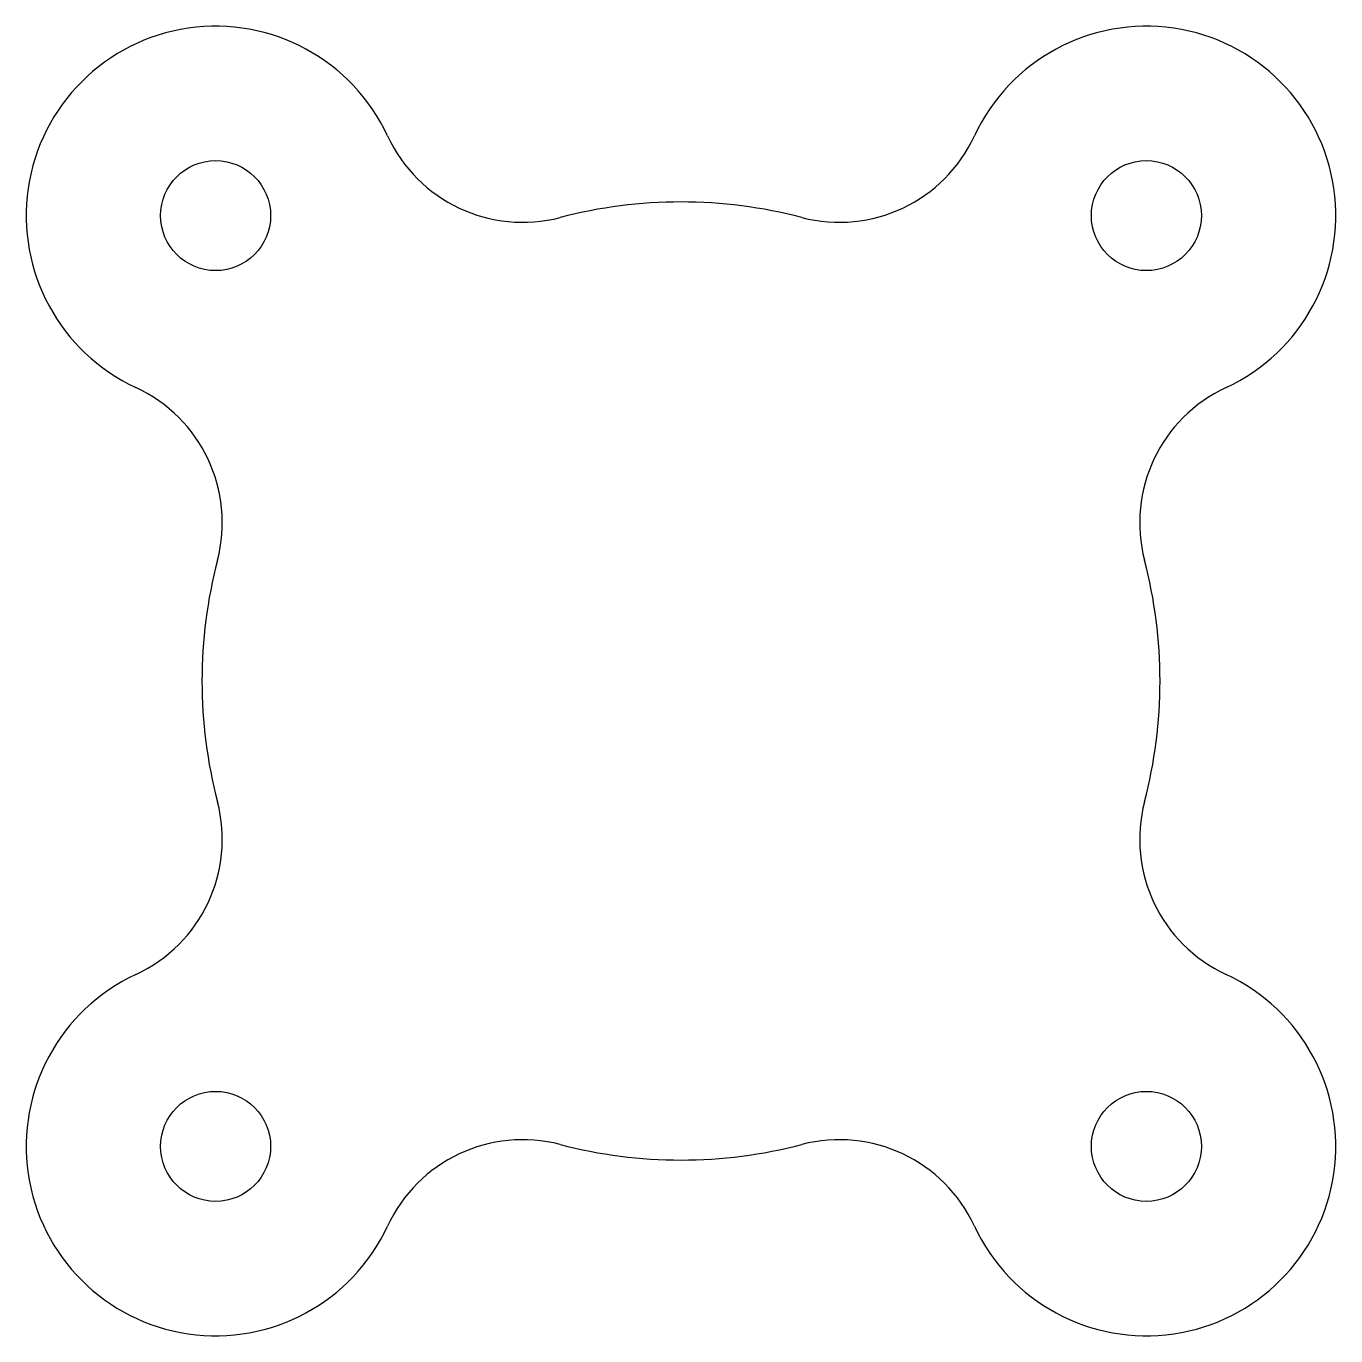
# Model space of a CAD drawing. Header units: millimetres. Extents: x -34.8 to 34.8, y -34.8 to 34.8.
import ezdxf

# ---------------------------------------------------------------- set-up
doc = ezdxf.new("R2010")
doc.units = ezdxf.units.MM
doc.layers.add('CUTOUTS', color=1, linetype='CONTINUOUS')
doc.layers.add('PERIMETER', color=5, linetype='CONTINUOUS')

msp = doc.modelspace()

# ---------------------------------------------------------------- linework, layer by layer
at = {"layer": 'CUTOUTS'}
for centre in [(-24.749, 24.749), (24.749, 24.749), (-24.749, -24.749), (24.749, -24.749)]:
    msp.add_circle(centre, 2.925, dxfattribs=at)
at = {"layer": 'PERIMETER'}
for centre, radius, start, end in [((-24.749, 24.749), 10.075, 24.87924, 245.12076), ((24.749, 24.749), 10.075, -65.12076, 155.12076), ((-8.419, 32.321), 7.925, 204.87924, 284.60015), ((8.419, 32.321), 7.925, 255.39985, 335.12076), ((0, 0), 25.475, 75.39985, 104.60015), ((-32.321, 8.419), 7.925, -14.60015, 65.12076), ((32.321, 8.419), 7.925, 114.87924, 194.60015), ((0, 0), 25.475, 165.39985, 194.60015), ((0, 0), 25.475, -14.60015, 14.60015), ((-32.321, -8.419), 7.925, -65.12076, 14.60015), ((32.321, -8.419), 7.925, 165.39985, 245.12076), ((-24.749, -24.749), 10.075, 114.87924, 335.12076), ((24.749, -24.749), 10.075, -155.12076, 65.12076), ((-8.419, -32.321), 7.925, 75.39985, 155.12076), ((0, 0), 25.475, 255.39985, 284.60015), ((8.419, -32.321), 7.925, 24.87924, 104.60015)]:
    msp.add_arc(centre, radius, start, end, dxfattribs=at)

doc.saveas('drawing.dxf')
